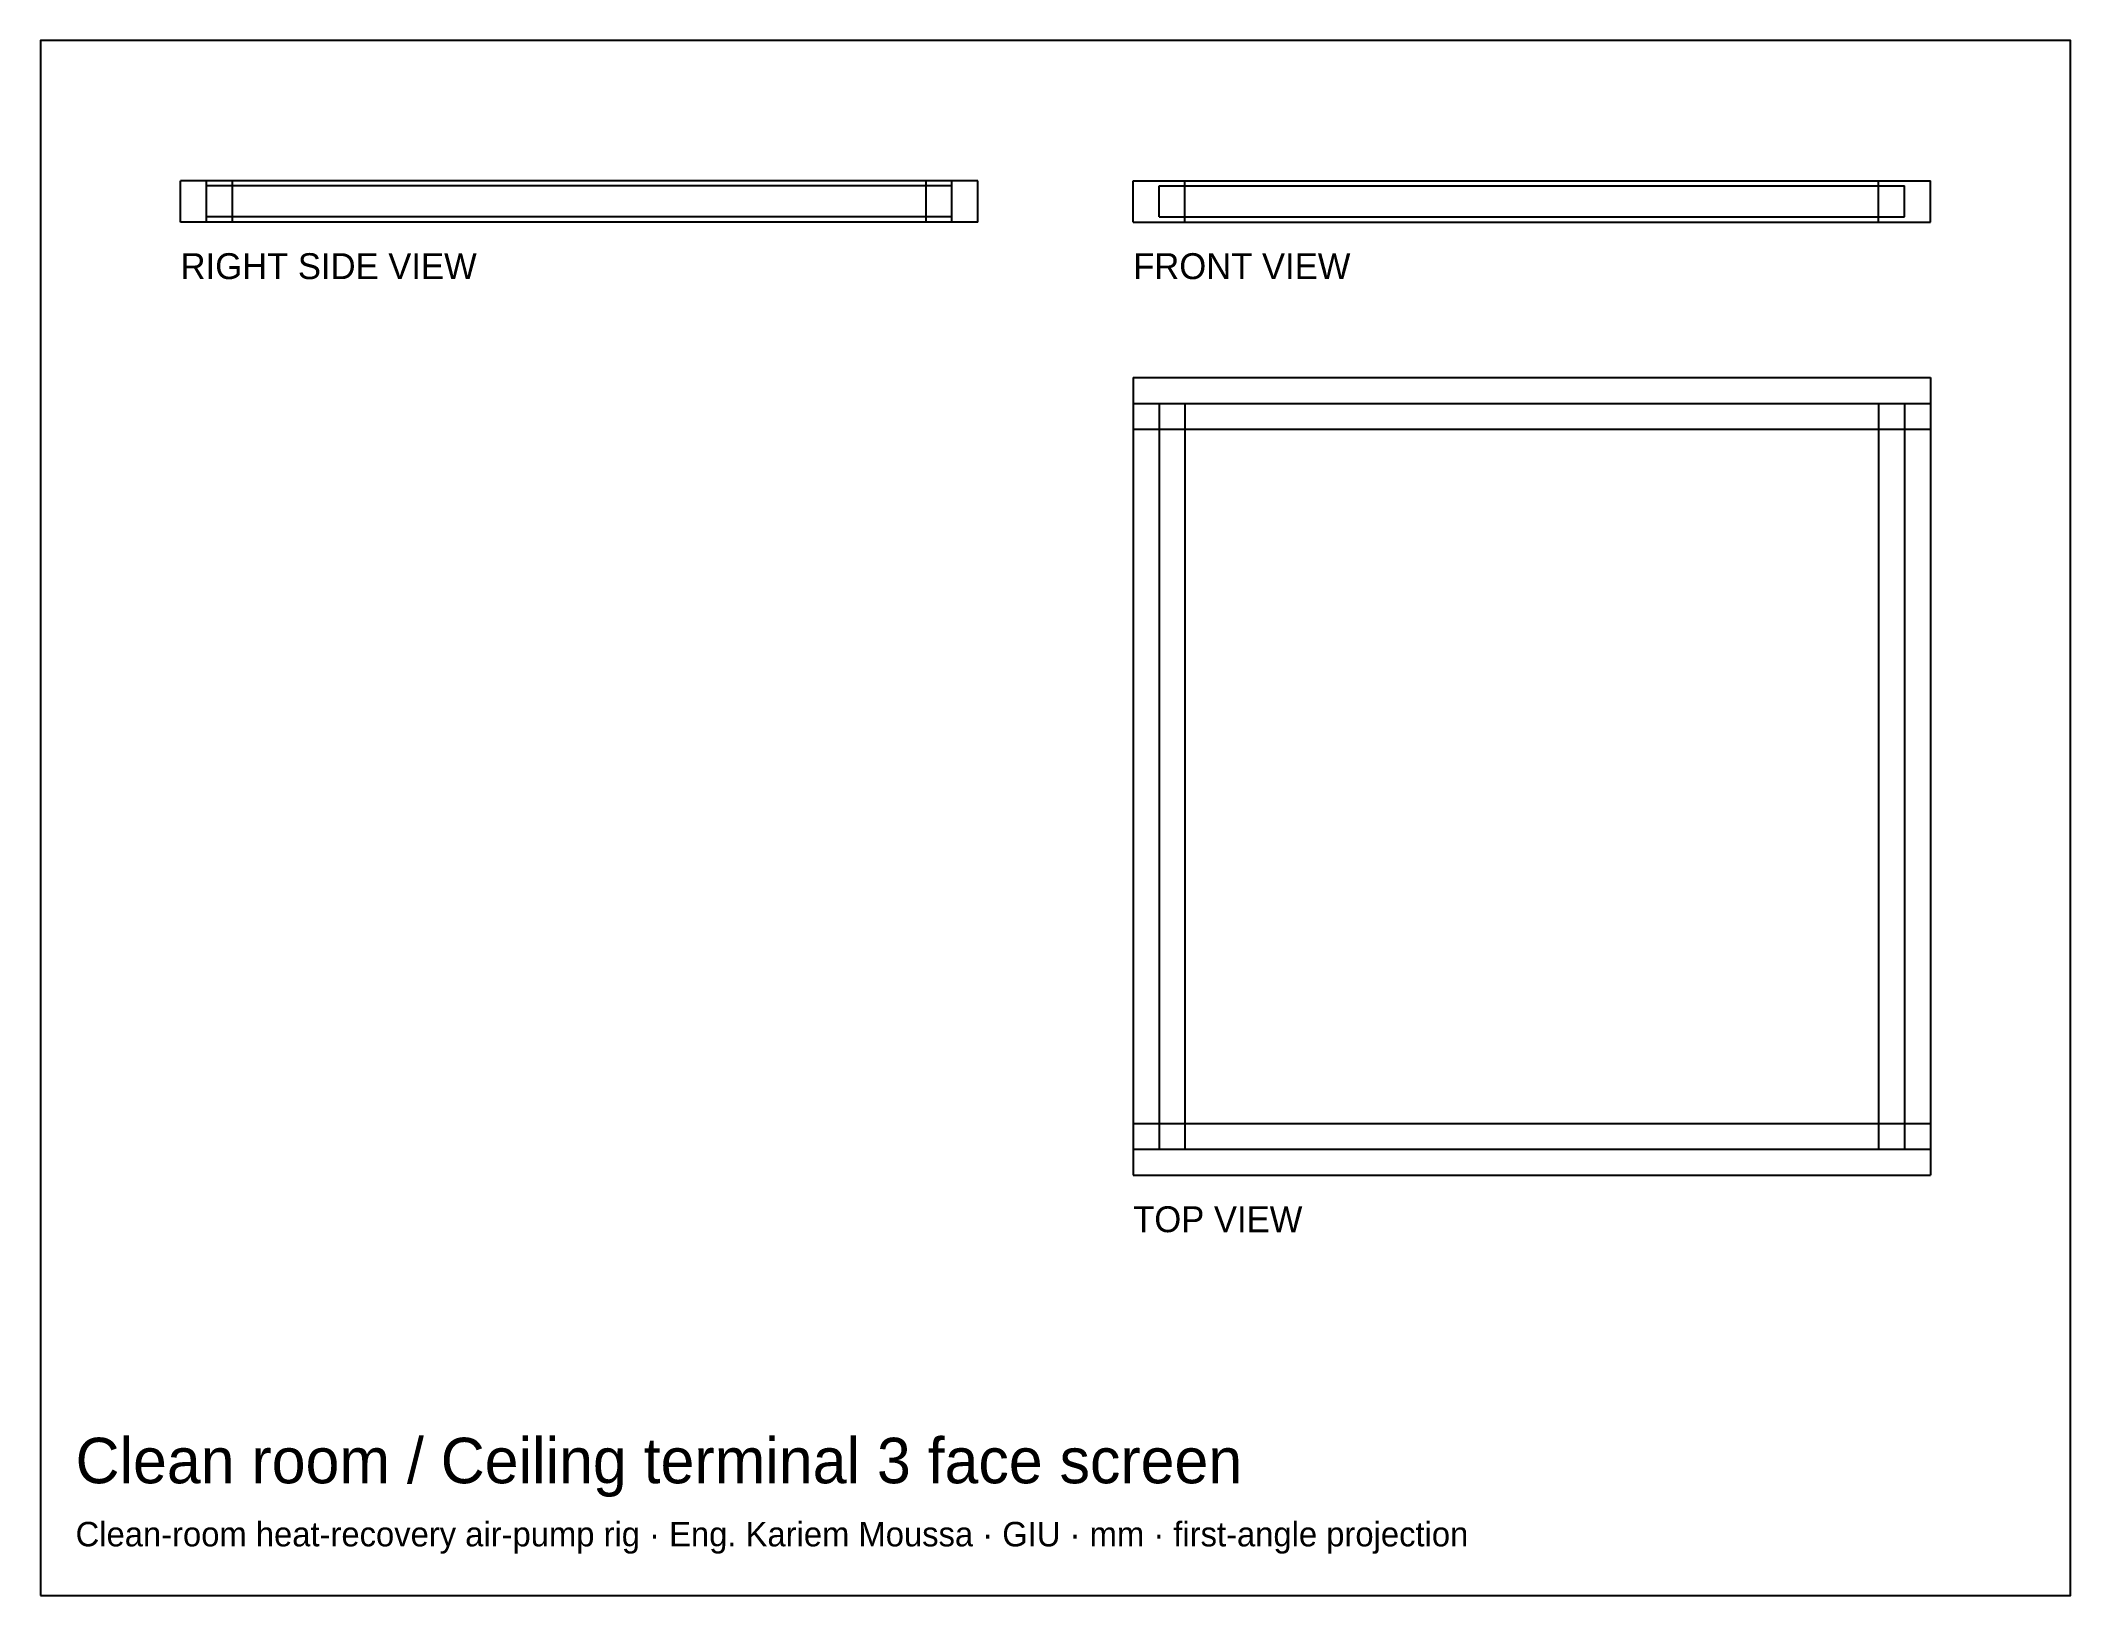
# Model space of a CAD drawing. Header units: millimetres. Extents: x 301 to 497, y 264 to 414.
import ezdxf

# ---------------------------------------------------------------- set-up
doc = ezdxf.new("R2010")
doc.units = ezdxf.units.MM
for name, color, linetype in [('BORDER', 7, 'Continuous'), ('HIDDEN', 8, 'Continuous'), ('TEXT', 5, 'Continuous'), ('VISIBLE', 7, 'Continuous')]:
    doc.layers.add(name, color=color, linetype=linetype)

msp = doc.modelspace()

# ---------------------------------------------------------------- linework, layer by layer
at = {"layer": 'BORDER'}
msp.add_lwpolyline([(300.98, 263.94), (497.02, 263.94), (497.02, 414.02), (300.98, 414.02)], close=True, dxfattribs=at)
at = {"layer": 'HIDDEN'}
for points in [[(319.5, 400.5), (314.5, 400.5)], [(314.5, 396.5), (314.5, 400.5)], [(389, 400.5), (317, 400.5)], [(317, 396.5), (317, 400.5)], [(389, 400.5), (317, 400.5)], [(317, 396.5), (317, 400.5)], [(389, 400.5), (317, 400.5)], [(317, 396.5), (317, 400.5)], [(389, 400), (317, 400)], [(317, 397), (317, 400)], [(389, 400), (317, 400)], [(317, 397), (317, 400)], [(319.5, 396.5), (319.5, 400.5)], [(391.5, 400.5), (386.5, 400.5)], [(386.5, 396.5), (386.5, 400.5)], [(389, 396.5), (389, 400.5)], [(389, 396.5), (389, 400.5)], [(389, 396.5), (389, 400.5)], [(389, 397), (389, 400)], [(389, 397), (389, 400)], [(391.5, 396.5), (391.5, 400.5)], [(406.5, 400.5), (483.5, 400.5)], [(406.5, 400.5), (483.5, 400.5)], [(406.5, 396.5), (406.5, 400.5)], [(406.5, 396.5), (406.5, 400.5)], [(406.5, 400.5), (483.5, 400.5)], [(406.5, 396.5), (406.5, 400.5)], [(406.5, 400.5), (411.5, 400.5)], [(406.5, 400.5), (411.5, 400.5)], [(406.5, 396.5), (406.5, 400.5)], [(406.5, 396.5), (406.5, 400.5)], [(409, 400), (481, 400)], [(409, 400), (481, 400)], [(409, 397), (409, 400)], [(409, 397), (409, 400)], [(411.5, 396.5), (411.5, 400.5)], [(411.5, 396.5), (411.5, 400.5)], [(478.5, 400.5), (483.5, 400.5)], [(478.5, 400.5), (483.5, 400.5)], [(478.5, 396.5), (478.5, 400.5)], [(478.5, 396.5), (478.5, 400.5)], [(481, 397), (481, 400)], [(481, 397), (481, 400)], [(483.5, 396.5), (483.5, 400.5)], [(483.5, 396.5), (483.5, 400.5)], [(483.5, 396.5), (483.5, 400.5)], [(483.5, 396.5), (483.5, 400.5)], [(483.5, 396.5), (483.5, 400.5)], [(319.5, 396.5), (314.5, 396.5)], [(389, 397), (317, 397)], [(389, 397), (317, 397)], [(389, 396.5), (317, 396.5)], [(389, 396.5), (317, 396.5)], [(389, 396.5), (317, 396.5)], [(391.5, 396.5), (386.5, 396.5)], [(406.5, 396.5), (483.5, 396.5)], [(406.5, 396.5), (483.5, 396.5)], [(406.5, 396.5), (483.5, 396.5)], [(406.5, 396.5), (411.5, 396.5)], [(406.5, 396.5), (411.5, 396.5)], [(409, 397), (481, 397)], [(409, 397), (481, 397)], [(478.5, 396.5), (483.5, 396.5)], [(478.5, 396.5), (483.5, 396.5)], [(406.5, 381.5), (483.5, 381.5)], [(406.5, 381.5), (406.5, 376.5)], [(483.5, 381.5), (483.5, 376.5)], [(406.5, 379), (411.5, 379)], [(406.5, 379), (406.5, 307)], [(409, 379), (481, 379)], [(409, 379), (481, 379)], [(409, 379), (409, 307)], [(409, 379), (409, 307)], [(411.5, 379), (411.5, 307)], [(478.5, 379), (483.5, 379)], [(478.5, 379), (478.5, 307)], [(481, 379), (481, 307)], [(481, 379), (481, 307)], [(483.5, 379), (483.5, 307)], [(406.5, 376.5), (483.5, 376.5)], [(406.5, 309.5), (483.5, 309.5)], [(406.5, 309.5), (406.5, 304.5)], [(483.5, 309.5), (483.5, 304.5)], [(406.5, 307), (411.5, 307)], [(409, 307), (481, 307)], [(409, 307), (481, 307)], [(478.5, 307), (483.5, 307)], [(406.5, 304.5), (483.5, 304.5)]]:
    msp.add_lwpolyline(points, dxfattribs=at)
at = {"layer": 'VISIBLE'}
for points in [[(319.5, 400.5), (314.5, 400.5)], [(314.5, 396.5), (314.5, 400.5)], [(389, 400.5), (317, 400.5)], [(317, 396.5), (317, 400.5)], [(319.5, 396.5), (319.5, 400.5)], [(391.5, 400.5), (386.5, 400.5)], [(386.5, 396.5), (386.5, 400.5)], [(389, 396.5), (389, 400.5)], [(391.5, 396.5), (391.5, 400.5)], [(406.5, 400.5), (483.5, 400.5)], [(406.5, 396.5), (406.5, 400.5)], [(483.5, 396.5), (483.5, 400.5)], [(319.5, 396.5), (314.5, 396.5)], [(389, 396.5), (317, 396.5)], [(391.5, 396.5), (386.5, 396.5)], [(406.5, 396.5), (483.5, 396.5)], [(406.5, 381.5), (483.5, 381.5)], [(406.5, 381.5), (406.5, 376.5)], [(483.5, 381.5), (483.5, 376.5)], [(406.5, 379), (411.5, 379)], [(406.5, 379), (406.5, 307)], [(411.5, 379), (411.5, 307)], [(478.5, 379), (483.5, 379)], [(478.5, 379), (478.5, 307)], [(483.5, 379), (483.5, 307)], [(406.5, 376.5), (483.5, 376.5)], [(406.5, 309.5), (483.5, 309.5)], [(406.5, 309.5), (406.5, 304.5)], [(483.5, 309.5), (483.5, 304.5)], [(406.5, 307), (411.5, 307)], [(478.5, 307), (483.5, 307)], [(406.5, 304.5), (483.5, 304.5)]]:
    msp.add_lwpolyline(points, dxfattribs=at)

# ---------------------------------------------------------------- texts
at = {"layer": 'TEXT'}
for s, height, p in [('RIGHT SIDE VIEW', 2.5, (314.5, 391)), ('FRONT VIEW', 2.5, (406.5, 391)), ('TOP VIEW', 2.5, (406.5, 299)), ('Clean room / Ceiling terminal 3 face screen', 4.394, (304.36, 274.76)), ('Clean-room heat-recovery air-pump rig · Eng. Kariem Moussa · GIU · mm · first-angle projection', 2.366, (304.36, 268.67))]:
    msp.add_text(s, height=height, dxfattribs=at).set_placement(p)

doc.saveas('drawing.dxf')
